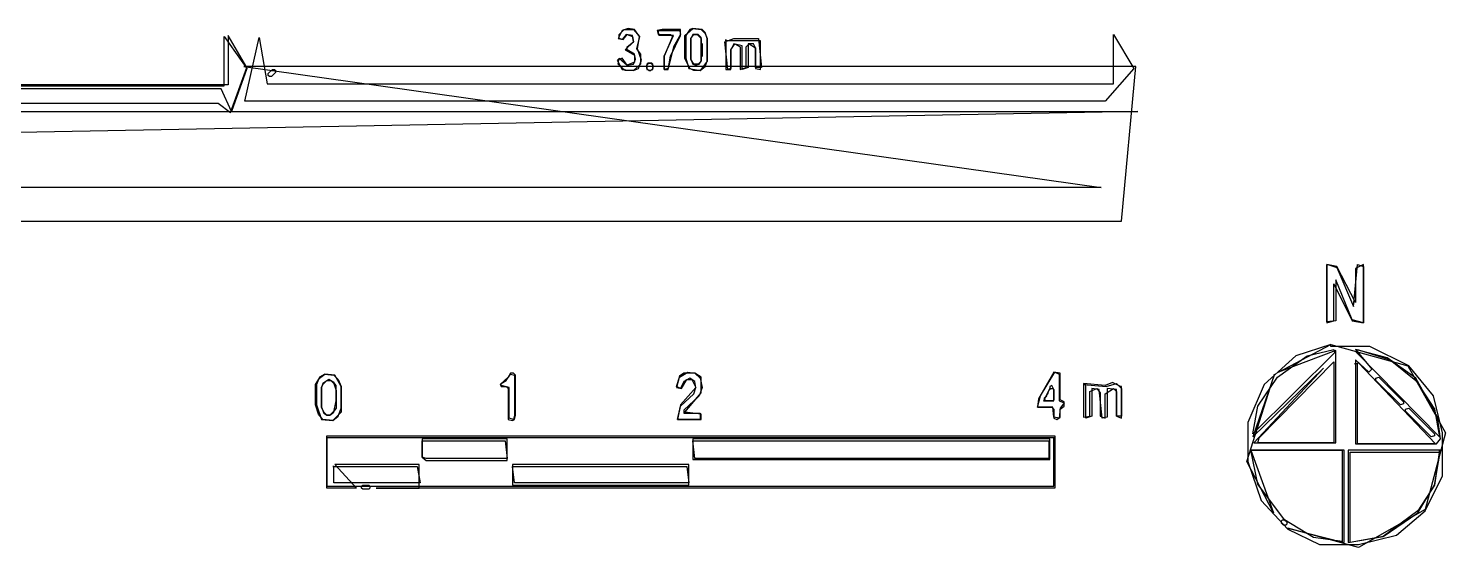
# Model space of a CAD drawing. Header units: millimetres. Extents: x 78 to 4002, y 104 to 3999.
# Drawn here: x 2611 to 3993, y 104 to 610 of the extents above; entities that cross this region are included whole.
import ezdxf

# ---------------------------------------------------------------- set-up
doc = ezdxf.new("R2010")
doc.units = ezdxf.units.MM

msp = doc.modelspace()

# ---------------------------------------------------------------- linework, layer by layer
for points in [[(3196, 610), (3190, 608), (3186, 600), (3191, 599), (3195, 604), (3200, 602), (3201, 597), (3193, 589), (3202, 584), (3202, 577), (3195, 574), (3190, 581), (3185, 579), (3190, 570), (3201, 569), (3206, 571), (3209, 579), (3205, 590), (3207, 602), (3202, 609), (3196, 610)], [(3192, 609), (3201, 609), (3207, 602), (3204, 590), (3208, 585), (3208, 575), (3201, 569), (3193, 569), (3186, 575), (3187, 581), (3195, 574), (3201, 575), (3203, 580), (3202, 585), (3195, 589), (3195, 592), (3201, 597), (3200, 603), (3194, 604), (3190, 599), (3187, 600), (3187, 604), (3192, 609)], [(3247, 609), (3229, 609), (3224, 608), (3225, 604), (3237, 604), (3239, 602), (3231, 583), (3231, 570), (3235, 570), (3237, 583), (3247, 603), (3247, 609)], [(3246, 609), (3247, 604), (3240, 592), (3235, 571), (3231, 570), (3231, 583), (3240, 603), (3226, 603), (3225, 608), (3246, 608)], [(3259, 610), (3267, 609), (3271, 605), (3273, 600), (3273, 578), (3266, 569), (3260, 569), (3256, 571), (3251, 581), (3251, 603), (3259, 610)], [(3259, 610), (3256, 609), (3252, 603), (3252, 581), (3255, 571), (3266, 569), (3271, 573), (3273, 578), (3273, 600), (3271, 606), (3268, 609), (3259, 610)], [(2824, 572), (2806, 603), (2806, 555), (1998, 555), (1988, 602), (1971, 537), (2796, 537), (2808, 528), (2824, 572)], [(2824, 571), (2809, 529), (2799, 551), (1972, 551), (1987, 601), (1995, 554), (2802, 554), (2802, 602), (2824, 571)], [(3689, 571), (3661, 539), (2822, 539), (2836, 601), (2844, 556), (3669, 556), (3669, 604), (3689, 571)], [(3260, 604), (3263, 604), (3267, 600), (3267, 596), (3268, 595), (3268, 583), (3267, 582), (3267, 578), (3264, 575), (3260, 575), (3257, 580), (3257, 600), (3260, 604)], [(3259, 604), (3257, 600), (3257, 580), (3259, 575), (3262, 574), (3265, 575), (3267, 578), (3267, 595), (3267, 596), (3267, 601), (3264, 604), (3259, 604)], [(3290, 597), (3299, 600), (3323, 600), (3326, 572), (3320, 572), (3320, 591), (3318, 595), (3313, 595), (3313, 572), (3307, 570), (3307, 593), (3299, 595), (3296, 589), (3296, 571), (3293, 570), (3290, 597)], [(3291, 599), (3291, 570), (3296, 570), (3296, 589), (3300, 595), (3305, 592), (3305, 570), (3311, 572), (3311, 592), (3314, 595), (3320, 591), (3320, 571), (3325, 570), (3325, 598), (3291, 598)], [(3691, 573), (2821, 573), (3657, 455), (448, 455), (1475, 567), (436, 567), (421, 422), (3677, 422), (3691, 573)], [(2851, 570), (2852, 569), (2852, 567), (2848, 563), (2846, 563), (2845, 564), (2845, 566), (2849, 570), (2851, 570)], [(3216, 576), (3218, 576), (3220, 574), (3220, 571), (3218, 569), (3216, 569), (3214, 571), (3214, 574), (3216, 576)], [(3215, 576), (3214, 575), (3214, 570), (3215, 570), (3216, 569), (3218, 569), (3219, 570), (3220, 570), (3220, 575), (3219, 576), (3215, 576)], [(421, 529), (3693, 529), (437, 468), (421, 529)], [(3878, 380), (3887, 377), (3903, 339), (3907, 380), (3913, 378), (3913, 323), (3902, 326), (3886, 365), (3886, 325), (3877, 324), (3877, 380)], [(3877, 380), (3877, 323), (3884, 325), (3884, 361), (3902, 325), (3913, 323), (3913, 380), (3905, 376), (3905, 343), (3887, 378), (3877, 380)], [(3881, 302), (3956, 281), (3993, 216), (3973, 141), (3908, 104), (3839, 123), (3894, 109), (3894, 199), (3803, 199), (3825, 138), (3799, 188), (3826, 273), (3805, 212), (3874, 279), (3806, 206), (3886, 206), (3886, 296), (3830, 275), (3881, 302)], [(3881, 302), (3847, 291), (3816, 263), (3800, 226), (3800, 188), (3813, 150), (3839, 122), (3870, 107), (3908, 107), (3945, 116), (3973, 140), (3990, 174), (3990, 216), (3981, 252), (3957, 281), (3919, 300), (3881, 300)], [(3884, 297), (3885, 294), (3805, 215), (3810, 242), (3829, 270), (3858, 291), (3884, 297)], [(3905, 297), (3921, 278), (3918, 275), (3905, 287), (3905, 205), (3984, 205), (3988, 210), (3985, 231), (3964, 269), (3936, 289), (3905, 297)], [(3907, 297), (3939, 287), (3964, 267), (3982, 239), (3987, 212), (3906, 294), (3907, 297)], [(3884, 285), (3884, 206), (3810, 206), (3811, 211), (3884, 285)], [(3904, 283), (3908, 284), (3983, 205), (3907, 205), (3907, 283)], [(2900, 273), (2909, 272), (2913, 268), (2916, 261), (2916, 236), (2908, 228), (2898, 229), (2894, 234), (2891, 243), (2891, 263), (2895, 269), (2900, 273)], [(2900, 273), (2895, 270), (2892, 263), (2892, 243), (2897, 229), (2908, 228), (2913, 232), (2916, 240), (2916, 261), (2910, 272), (2900, 273)], [(2904, 268), (2898, 264), (2897, 260), (2897, 241), (2899, 235), (2902, 233), (2905, 233), (2909, 236), (2911, 247), (2911, 262), (2909, 265), (2904, 268)], [(2902, 267), (2906, 267), (2909, 264), (2911, 257), (2911, 240), (2909, 237), (2905, 233), (2902, 233), (2899, 236), (2897, 241), (2897, 260), (2898, 263), (2902, 267)], [(3081, 274), (3079, 270), (3071, 263), (3072, 261), (3077, 261), (3079, 259), (3079, 229), (3083, 228), (3085, 229), (3086, 233), (3086, 272), (3084, 274), (3081, 274)], [(3081, 273), (3085, 272), (3085, 233), (3084, 229), (3080, 230), (3080, 260), (3072, 262), (3072, 264), (3077, 267), (3081, 273)], [(3254, 275), (3261, 274), (3266, 269), (3268, 260), (3265, 252), (3250, 238), (3250, 235), (3266, 235), (3266, 229), (3244, 229), (3247, 242), (3260, 254), (3262, 260), (3261, 266), (3256, 269), (3250, 266), (3247, 259), (3243, 261), (3246, 270), (3254, 275)], [(3250, 274), (3246, 271), (3243, 260), (3248, 259), (3253, 268), (3258, 268), (3262, 260), (3247, 243), (3244, 229), (3267, 229), (3267, 234), (3251, 236), (3267, 255), (3267, 270), (3261, 274), (3250, 274)], [(3612, 275), (3616, 273), (3616, 247), (3621, 245), (3617, 240), (3616, 230), (3611, 231), (3610, 241), (3595, 241), (3598, 252), (3612, 275)], [(3611, 275), (3596, 249), (3595, 241), (3609, 241), (3611, 239), (3611, 230), (3614, 229), (3617, 231), (3617, 239), (3621, 242), (3621, 246), (3617, 248), (3617, 274), (3611, 275)], [(3676, 261), (3668, 265), (3661, 262), (3640, 264), (3640, 231), (3646, 232), (3646, 256), (3653, 259), (3656, 255), (3656, 232), (3661, 230), (3661, 254), (3669, 259), (3672, 256), (3672, 232), (3677, 230), (3677, 261)], [(3640, 263), (3662, 261), (3672, 264), (3677, 259), (3677, 232), (3672, 232), (3672, 258), (3663, 259), (3663, 231), (3658, 230), (3655, 258), (3648, 259), (3648, 232), (3642, 230), (3642, 263)], [(3925, 269), (3928, 270), (3952, 246), (3952, 244), (3949, 243), (3925, 267), (3925, 269)], [(3609, 262), (3607, 261), (3607, 259), (3601, 247), (3611, 247), (3611, 258), (3609, 262)], [(3610, 259), (3611, 258), (3611, 248), (3610, 247), (3603, 247), (3602, 248), (3602, 250), (3604, 252), (3604, 253), (3605, 254), (3606, 257), (3608, 259), (3610, 259)], [(3954, 239), (3957, 240), (3982, 215), (3982, 213), (3979, 212), (3954, 237), (3954, 239)], [(3612, 211), (3612, 162), (2950, 162), (2992, 162), (2992, 185), (2910, 185), (2931, 162), (2902, 162), (2902, 213), (3612, 213)], [(3612, 211), (2902, 211), (2902, 164), (3611, 164), (3611, 211)], [(2995, 209), (2995, 192), (2999, 189), (3078, 189), (3078, 210), (2995, 210)], [(2995, 208), (3076, 208), (3078, 191), (2999, 191), (2995, 192), (2995, 208)], [(3259, 208), (3259, 190), (3607, 190), (3607, 210), (3259, 210)], [(3259, 208), (3606, 208), (3606, 191), (3261, 191), (3259, 208)], [(3803, 199), (3892, 199), (3892, 110), (3864, 114), (3836, 131), (3810, 166), (3803, 199)], [(3988, 199), (3898, 199), (3898, 109), (3932, 115), (3966, 138), (3982, 165), (3988, 199)], [(3987, 199), (3982, 165), (3966, 140), (3932, 115), (3900, 109), (3900, 197), (3987, 197)], [(2908, 183), (2990, 183), (2993, 167), (2909, 167), (2909, 183)], [(3083, 184), (3083, 165), (3255, 165), (3255, 185), (3083, 185)], [(3083, 183), (3253, 183), (3255, 167), (3085, 167), (3083, 183)], [(2936, 164), (2937, 165), (2943, 165), (2944, 164), (2944, 162), (2943, 161), (2937, 161), (2936, 162), (2936, 164)], [(3833, 130), (3834, 131), (3836, 131), (3838, 129), (3838, 127), (3837, 126), (3835, 126), (3833, 128), (3833, 130)]]:
    msp.add_lwpolyline(points, close=True)

doc.saveas('drawing.dxf')
